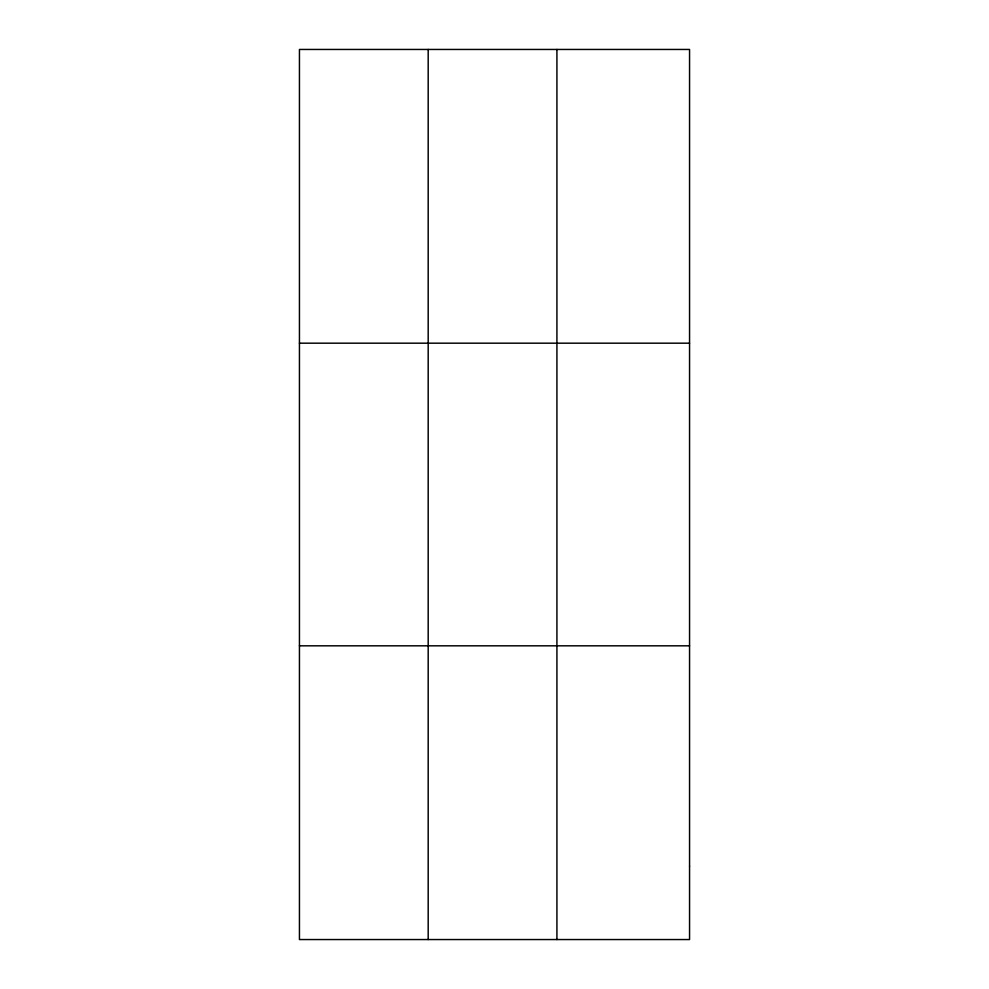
<?xml version="1.0" encoding="UTF-8"?>
<svg xmlns="http://www.w3.org/2000/svg" width="989" height="989" viewBox="0 0 989 989"><rect width="100%" height="100%" fill="white"/><g stroke="black" fill="none" stroke-linecap="round" stroke-linejoin="round"><path stroke-width="1.48" d="M428.188 49.45L428.188 939.55M556.918 49.45L556.918 939.55M299.444 343.183L689.556 343.183M299.444 645.817L689.556 645.817M689.556 866.117L689.556 939.55L299.444 939.55L299.444 49.45L689.556 49.45L689.556 866.117"/></g></svg>
